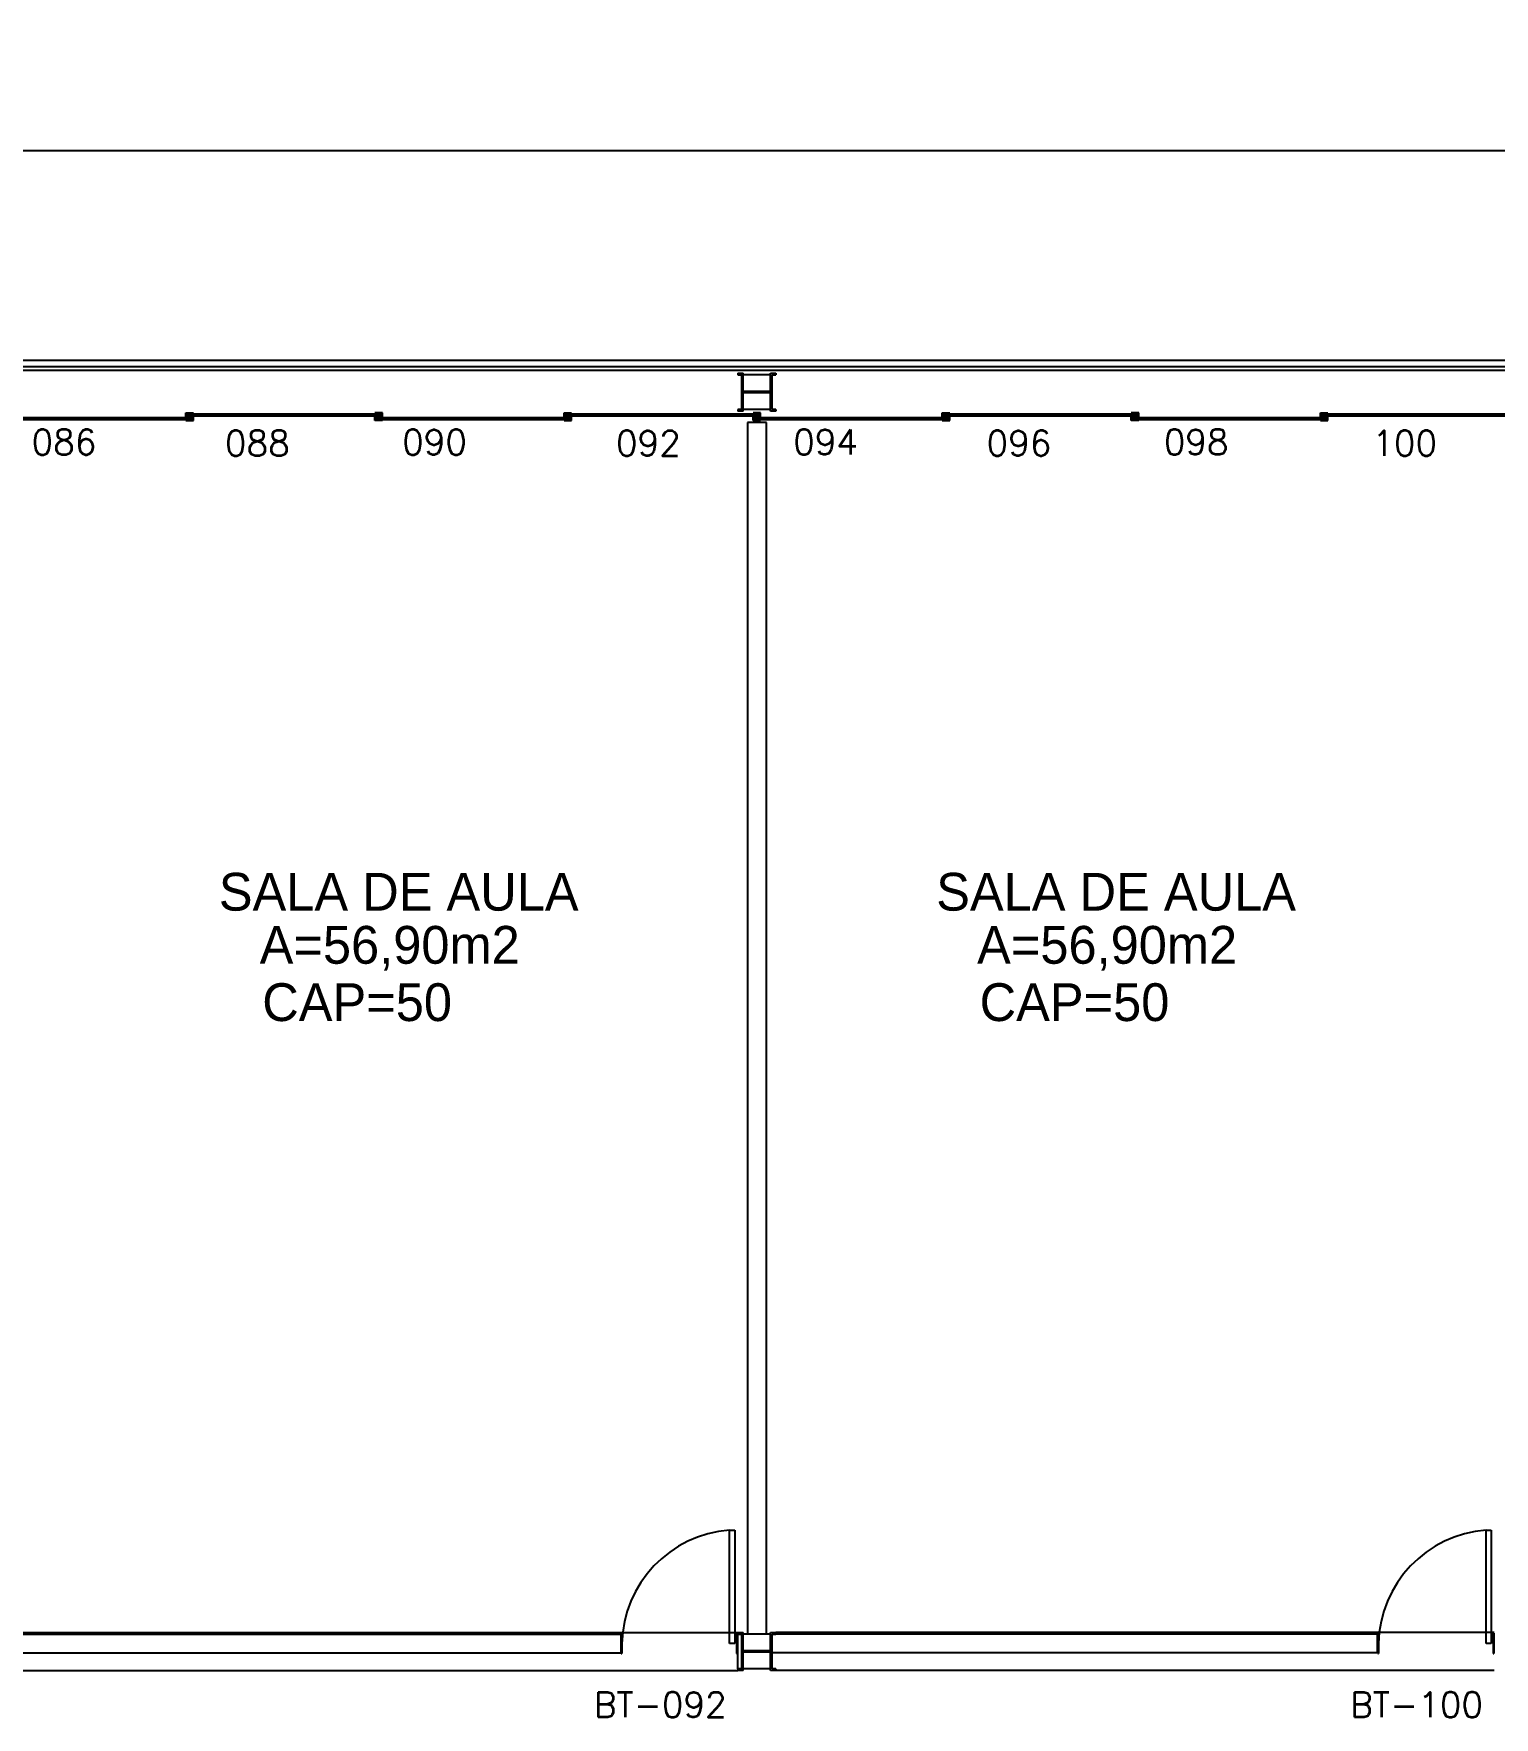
# Model space of a CAD drawing. Extents: x 940 to 1060, y 76 to 105.
# Drawn here: x 1003.23 to 1014.82, y 92.02 to 105.38 of the extents above; entities that cross this region are included whole.
import ezdxf
from ezdxf.enums import TextEntityAlignment as Align

# ---------------------------------------------------------------- set-up
doc = ezdxf.new("R2010")
doc.units = 0
doc.header["$LTSCALE"] = 0.5
doc.header["$MEASUREMENT"] = 0
doc.header["$PDMODE"] = 34
doc.header["$PDSIZE"] = 0.1
doc.layers.get('0').update_dxf_attribs({"linetype": 'CONTINUOUS'})
doc.layers.get('DEFPOINTS').update_dxf_attribs({"linetype": 'CONTINUOUS'})
for name, color, linetype in [('1', 1, 'CONTINUOUS'), ('ALVENARIA', 2, 'CONTINUOUS'), ('ENDEREÇO', 2, 'CONTINUOUS'), ('ESQUADRIAS', 1, 'CONTINUOUS'), ('ESTRUTURAS', 2, 'CONTINUOUS'), ('NMOD', 2, 'CONTINUOUS'), ('PORTA', 2, 'CONTINUOUS'), ('TEXTO', 2, 'CONTINUOUS'), ('TEXTO-CENTRO-CUSTO', 2, 'CONTINUOUS'), ('ÁREA', 2, 'CONTINUOUS')]:
    doc.layers.add(name, color=color, linetype=linetype)
doc.styles.add('FONTE', font='FONTE.shx', dxfattribs={"height": 0.4})
doc.styles.add('ROMANS', font='simplex.shx', dxfattribs={"height": 0.3})
doc.styles.add('UNB-100', font='simplex.shx', dxfattribs={"height": 0.2})
doc.dimstyles.new('1', dxfattribs={"dimtxt": 0.3, "dimasz": 0.18, "dimexe": 0.5, "dimexo": 1, "dimgap": 0.08, "dimtad": 1, "dimdec": 4, "dimzin": 12, "dimdsep": 46, "dimtxsty": 'ROMANS', "dimblk1": 'NONE', "dimblk2": 'NONE', "dimsah": 1, "dimcen": 0, "dimclrd": 2, "dimclre": 2, "dimclrt": 2, "dimadec": 0, "dimazin": 0, "dimtfac": 1, "dimtdec": 4, "dimtofl": 0, "dimtmove": 2, "dimatfit": 3, "dimldrblk": 'NONE', "dimfxl": 0, "dimtolj": 1, "dimtzin": 4, "dimarcsym": 0})

# ---------------------------------------------------------------- blocks, each defined once
blk = doc.blocks.new('*D25')
at = {"layer": 'DEFPOINTS', "color": 0}
for p in [(1050.97, 104.457), (1002.97, 102.545), (1050.97, 102.54)]:
    blk.add_point(p, dxfattribs=at)
at = {"layer": 'TEXTO-CENTRO-CUSTO', "color": 2, "lineweight": -2}
for p, q in [((1002.97, 103.545), (1002.97, 104.557)), ((1050.97, 103.54), (1050.97, 104.557)), ((1002.97, 104.457), (1050.97, 104.457))]:
    blk.add_line(p, q, dxfattribs=at)
at = {"layer": 'TEXTO-CENTRO-CUSTO', "color": 2, "insert": (1026.97, 104.687), "char_height": 0.3, "attachment_point": 5, "style": 'ROMANS'}
blk.add_mtext('\\A1;Salas de Aula', dxfattribs=at)
blk = doc.blocks.new('_NONE')
at = {"color": 0, "linetype": 'ByBlock'}
blk.add_circle((0, 0), 0.25, dxfattribs=at)

msp = doc.modelspace()

# ---------------------------------------------------------------- linework, layer by layer
at = {"layer": '1', "color": 1}
for p, q in [((939.82083, 102.79302), (1060.12025, 102.79302)), ((977.47134, 102.74302), (1060.12083, 102.74302)), ((977.47134, 102.71302), (1060.12083, 102.71302)), ((1003.12025, 92.69342), (1008.82025, 92.69342)), ((1014.82025, 92.69341), (1009.12025, 92.69341)), ((1003.12025, 92.39342), (1008.82025, 92.39342)), ((1014.82025, 92.39341), (1009.12025, 92.39341))]:
    msp.add_line(p, q, dxfattribs=at)
at = {"layer": 'ALVENARIA'}
for p, q in [((1008.89525, 102.29854), (1008.89525, 92.68142)), ((1009.04525, 102.29854), (1008.89525, 102.29854)), ((1009.04525, 92.68142), (1009.04525, 102.29854)), ((1003.09025, 92.68143), (1007.88988, 92.68143)), ((1007.88988, 92.68143), (1007.88988, 92.53143)), ((1013.89244, 92.68142), (1009.09025, 92.68142)), ((1013.89244, 92.53142), (1013.89244, 92.68142)), ((1003.09025, 92.53143), (1007.88988, 92.53143)), ((1013.89244, 92.53142), (1009.09025, 92.53142))]:
    msp.add_line(p, q, dxfattribs=at)
at = {"layer": 'ESQUADRIAS'}
for p, q in [((1004.44025, 102.37401), (1004.50025, 102.37401)), ((1004.44025, 102.34401), (1004.44025, 102.37401)), ((1006.00025, 102.37401), (1005.94025, 102.37401)), ((1006.00025, 102.34401), (1006.00025, 102.37401)), ((1007.44025, 102.37401), (1007.50025, 102.37401)), ((1007.44025, 102.34401), (1007.44025, 102.37401)), ((1009.00025, 102.37401), (1008.94025, 102.37401)), ((1009.00025, 102.34401), (1009.00025, 102.37401)), ((1010.44025, 102.37401), (1010.50025, 102.37401)), ((1010.44025, 102.34401), (1010.44025, 102.37401)), ((1012.00025, 102.37401), (1011.94025, 102.37401)), ((1012.00025, 102.34401), (1012.00025, 102.37401)), ((1013.44025, 102.37401), (1013.50025, 102.37401)), ((1013.44025, 102.34401), (1013.44025, 102.37401)), ((1002.94725, 102.33701), (1004.49325, 102.33701)), ((1002.94725, 102.32101), (1004.49325, 102.32101)), ((1004.50025, 102.34401), (1004.44025, 102.34401)), ((1004.44025, 102.31401), (1004.50025, 102.31401)), ((1004.44725, 102.35101), (1004.44725, 102.36701)), ((1004.44725, 102.36701), (1005.99325, 102.36701)), ((1004.44725, 102.35101), (1005.99325, 102.35101)), ((1004.49325, 102.33701), (1004.49325, 102.32101)), ((1004.50025, 102.31401), (1004.50025, 102.34401)), ((1005.94025, 102.34401), (1006.00025, 102.34401)), ((1005.94025, 102.31401), (1005.94025, 102.34401)), ((1006.00025, 102.31401), (1005.94025, 102.31401)), ((1005.94725, 102.33701), (1005.94725, 102.32101)), ((1005.94725, 102.33701), (1007.49325, 102.33701)), ((1005.94725, 102.32101), (1007.49325, 102.32101)), ((1005.99325, 102.35101), (1005.99325, 102.36701)), ((1007.50025, 102.34401), (1007.44025, 102.34401)), ((1007.44025, 102.31401), (1007.50025, 102.31401)), ((1007.44725, 102.36701), (1008.99325, 102.36701)), ((1007.44725, 102.35101), (1007.44725, 102.36701)), ((1007.44725, 102.35101), (1008.99325, 102.35101)), ((1007.49325, 102.33701), (1007.49325, 102.32101)), ((1007.50025, 102.31401), (1007.50025, 102.34401)), ((1008.94025, 102.34401), (1009.00025, 102.34401)), ((1008.94025, 102.31401), (1008.94025, 102.34401)), ((1009.00025, 102.31401), (1008.94025, 102.31401)), ((1008.94725, 102.33701), (1010.49325, 102.33701)), ((1008.94725, 102.33701), (1008.94725, 102.32101)), ((1008.94725, 102.32101), (1010.49325, 102.32101)), ((1008.99325, 102.35101), (1008.99325, 102.36701)), ((1008.99325, 102.35101), (1008.99325, 102.36701)), ((1010.50025, 102.34401), (1010.44025, 102.34401)), ((1010.44025, 102.31401), (1010.50025, 102.31401)), ((1010.44725, 102.36701), (1011.99325, 102.36701)), ((1010.44725, 102.35101), (1010.44725, 102.36701)), ((1010.44725, 102.35101), (1011.99325, 102.35101)), ((1010.49325, 102.33701), (1010.49325, 102.32101)), ((1010.50025, 102.31401), (1010.50025, 102.34401)), ((1011.94025, 102.34401), (1012.00025, 102.34401)), ((1011.94025, 102.31401), (1011.94025, 102.34401)), ((1012.00025, 102.31401), (1011.94025, 102.31401)), ((1011.94725, 102.33701), (1013.49325, 102.33701)), ((1011.94725, 102.33701), (1011.94725, 102.32101)), ((1011.94725, 102.32101), (1013.49325, 102.32101)), ((1011.99325, 102.35101), (1011.99325, 102.36701)), ((1013.50025, 102.34401), (1013.44025, 102.34401)), ((1013.44025, 102.31401), (1013.50025, 102.31401)), ((1013.44725, 102.35101), (1013.44725, 102.36701)), ((1013.44725, 102.36701), (1014.99325, 102.36701)), ((1013.44725, 102.35101), (1014.99325, 102.35101)), ((1013.49325, 102.33701), (1013.49325, 102.32101)), ((1013.50025, 102.31401), (1013.50025, 102.34401))]:
    msp.add_line(p, q, dxfattribs=at)
at = {"layer": 'ESTRUTURAS'}
for p, q in [((1008.82025, 102.68868), (1008.82025, 102.67668)), ((1008.82025, 102.68868), (1008.86225, 102.68868)), ((1008.82025, 102.67668), (1008.85025, 102.67668)), ((1008.85025, 102.40068), (1008.85025, 102.67668)), ((1008.86225, 102.38868), (1008.86225, 102.68868)), ((1009.07825, 102.67668), (1008.86225, 102.67668)), ((1009.07825, 102.38868), (1009.07825, 102.68868)), ((1009.07825, 102.68868), (1009.12025, 102.68868)), ((1009.09025, 102.40068), (1009.09025, 102.67668)), ((1009.09025, 102.67668), (1009.12025, 102.67668)), ((1009.12025, 102.68868), (1009.12025, 102.67668)), ((1009.07825, 102.54468), (1008.86225, 102.54468)), ((1009.07825, 102.53268), (1008.86225, 102.53268)), ((1008.82025, 102.40068), (1008.82025, 102.38868)), ((1008.85025, 102.40068), (1008.82025, 102.40068)), ((1008.86225, 102.38868), (1008.82025, 102.38868)), ((1009.07825, 102.40068), (1008.86225, 102.40068)), ((1009.12025, 102.38868), (1009.07825, 102.38868)), ((1009.12025, 102.40068), (1009.09025, 102.40068)), ((1009.12025, 102.40068), (1009.12025, 102.38868)), ((1008.82025, 92.69342), (1008.86225, 92.69342)), ((1008.82025, 92.69342), (1008.82025, 92.68142)), ((1008.82025, 92.40542), (1008.82025, 92.68142)), ((1008.82025, 92.68142), (1008.85025, 92.68142)), ((1008.85025, 92.40542), (1008.85025, 92.68142)), ((1008.86225, 92.39342), (1008.86225, 92.69342)), ((1009.07825, 92.68142), (1008.86225, 92.68142)), ((1009.07825, 92.39342), (1009.07825, 92.69342)), ((1009.07825, 92.69342), (1009.12025, 92.69342)), ((1009.07825, 92.69342), (1009.12025, 92.69342)), ((1009.09025, 92.40542), (1009.09025, 92.68142)), ((1009.09025, 92.68142), (1009.12025, 92.68142)), ((1009.12025, 92.69342), (1009.12025, 92.68142)), ((1009.12025, 92.69342), (1009.12025, 92.68142)), ((1009.07825, 92.54942), (1008.86225, 92.54942)), ((1009.07825, 92.53742), (1008.86225, 92.53742)), ((1008.82025, 92.40542), (1008.82025, 92.39342)), ((1008.85025, 92.40542), (1008.82025, 92.40542)), ((1008.86225, 92.39342), (1008.82025, 92.39342)), ((1009.07825, 92.40542), (1008.86225, 92.40542)), ((1009.12025, 92.39342), (1009.07825, 92.39342)), ((1009.12025, 92.40542), (1009.09025, 92.40542)), ((1009.12025, 92.40542), (1009.12025, 92.39342))]:
    msp.add_line(p, q, dxfattribs=at)
at = {"layer": 'PORTA'}
for p, q in [((1008.75425, 93.507), (1008.79425, 93.507)), ((1008.75425, 92.607), (1008.75425, 93.507)), ((1008.79425, 93.507), (1008.79425, 92.607)), ((1014.75578, 93.50699), (1014.79578, 93.50699)), ((1014.75578, 92.60699), (1014.75578, 93.50699)), ((1014.79578, 93.50699), (1014.79578, 92.60699)), ((1007.89488, 92.68743), (1007.89488, 92.52743)), ((1007.89488, 92.68743), (1007.89988, 92.68743)), ((1007.89988, 92.68743), (1007.89988, 92.52743)), ((1008.80978, 92.68743), (1008.80978, 92.52743)), ((1008.80978, 92.68743), (1008.81478, 92.68743)), ((1008.81478, 92.68743), (1008.81478, 92.52743)), ((1013.89642, 92.68742), (1013.89642, 92.52742)), ((1013.89642, 92.68742), (1013.90142, 92.68742)), ((1013.90142, 92.68742), (1013.90142, 92.52742)), ((1014.81131, 92.68742), (1014.81131, 92.52742)), ((1014.81131, 92.68742), (1014.81631, 92.68742)), ((1014.81631, 92.68742), (1014.81631, 92.52742)), ((1007.89488, 92.52743), (1007.89988, 92.52743)), ((1008.79425, 92.607), (1008.75425, 92.607)), ((1008.80978, 92.52743), (1008.81478, 92.52743)), ((1013.89642, 92.52742), (1013.90142, 92.52742)), ((1014.79578, 92.60699), (1014.75578, 92.60699)), ((1014.81131, 92.52742), (1014.81631, 92.52742))]:
    msp.add_line(p, q, dxfattribs=at)
at = {"layer": 'PORTA', "color": 1}
for centre in [(1008.8237, 92.58553), (1014.82524, 92.58552)]:
    msp.add_arc(centre, 0.92408, 94.310497, 178.642288, dxfattribs=at)

# ---------------------------------------------------------------- texts
at = {"layer": 'ENDEREÇO', "style": 'UNB-100'}
for s, p in [('BT-092', (1008.73048, 92.02062)), ('BT-100', (1014.73048, 92.02062))]:
    msp.add_text(s, height=0.2, dxfattribs=at).set_placement(p, align=Align.RIGHT)
at = {"layer": 'NMOD', "style": 'UNB-100'}
for s, p in [('086', (1003.73068, 102.04263)), ('090', (1006.67036, 102.04263)), ('094', (1009.77263, 102.04346)), ('098', (1012.71231, 102.04346)), ('088', (1005.26443, 102.03372)), ('092', (1008.3667, 102.03372)), ('096', (1011.30638, 102.03372)), ('100', (1014.3667, 102.03372))]:
    msp.add_text(s, height=0.2, dxfattribs=at).set_placement(p, align=Align.RIGHT)
at = {"layer": 'TEXTO', "style": 'FONTE'}
for s, p in [('SALA DE AULA', (1007.55587, 98.42372)), ('SALA DE AULA', (1013.24691, 98.42372)), ('CAP=50', (1006.55159, 97.54738)), ('CAP=50', (1012.24263, 97.54738))]:
    msp.add_text(s, height=0.3, dxfattribs=at).set_placement(p, align=Align.RIGHT)
at = {"layer": 'ÁREA', "style": 'FONTE'}
for p in [(1007.08898, 98.00228), (1012.78002, 98.00228)]:
    msp.add_text('A=56,90m2', height=0.3, dxfattribs=at).set_placement(p, align=Align.RIGHT)

# ---------------------------------------------------------------- dimensions: what is measured, and where the dimension line sits
at = {"layer": 'TEXTO-CENTRO-CUSTO'}
dim = msp.add_linear_dim(base=(1050.97025, 104.45683), p1=(1002.97025, 102.54468), p2=(1050.97025, 102.54034), text='Salas de Aula', dimstyle='1', override={"dimasz": 0.04, "dimexe": 0.1}, dxfattribs=at)
dim.commit()
dim.dimension.update_dxf_attribs({"geometry": '*D25', "text_midpoint": (1026.97025, 104.68683)})

doc.saveas('drawing.dxf')
